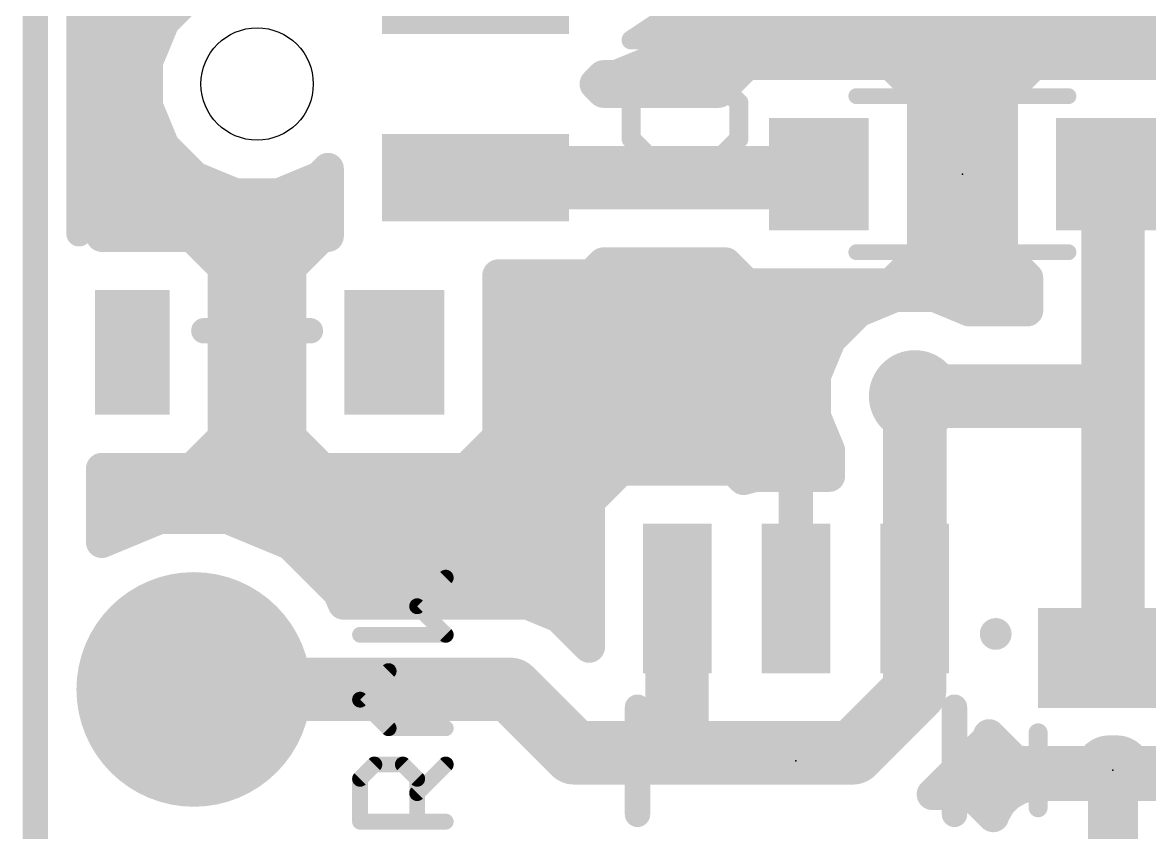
# Model space of a CAD drawing. Extents: x -16.5 to 33.1, y -17.8 to 72.5.
# Drawn here: x -0.1 to 8.93, y 30.6 to 37.09 of the extents above; entities that cross this region are included whole.
import ezdxf

# ---------------------------------------------------------------- set-up
doc = ezdxf.new("R2010")
doc.units = 0
for name, color, linetype in [('1', 22, 'CONTINUOUS'), ('17', 82, 'CONTINUOUS'), ('18', 82, 'CONTINUOUS'), ('20', 7, 'CONTINUOUS'), ('21', 7, 'CONTINUOUS'), ('23', 7, 'CONTINUOUS')]:
    doc.layers.add(name, color=color, linetype=linetype)

# ---------------------------------------------------------------- blocks, each defined once
blk = doc.blocks.new('RECT')
blk.add_solid([(-0.5, -0.5), (0.5, -0.5), (-0.5, 0.5), (0.5, 0.5)])
blk = doc.blocks.new('ROUNDP')
at = {"const_width": 0.5}
blk.add_lwpolyline([(0, -0.25, 1), (0, 0.25, 1), (0, -0.25)], format="xyb", dxfattribs=at)
blk = doc.blocks.new('ROUNDV')
at = {"const_width": 0.5}
blk.add_lwpolyline([(0, -0.25, 1), (0, 0.25, 1), (0, -0.25)], format="xyb", dxfattribs=at)

msp = doc.modelspace()

# ---------------------------------------------------------------- linework, layer by layer
at = {"layer": '1'}
for points, const_width in [([(0.5334, 35.3818), (0.5334, 40.8182)], 0.254), ([(5.0995, 36.9615), (6.0424, 37.9045)], 0.254), ([(1.2785, 37.3475), (1.0304, 37.0995)], 0.254), ([(0.5334, 37.084), (1.024, 37.084)], 0.254), ([(1.0304, 37.0995), (0.8962, 36.7754)], 0.254), ([(5.2219, 37.084), (9.4107, 37.084)], 0.254), ([(4.9065, 36.7686), (5.0995, 36.9615)], 0.254), ([(0.5334, 36.83), (0.9188, 36.83)], 0.254), ([(4.9679, 36.83), (9.4107, 36.83)], 0.254), ([(0.8962, 36.7754), (0.8962, 36.4246)], 0.254), ([(4.6545, 36.6642), (4.9065, 36.7686)], 0.254), ([(5.7006, 36.7593), (5.4771, 36.5358)], 0.254), ([(6.8584, 36.7593), (5.7006, 36.7593)], 0.254), ([(7.1113, 36.5064), (6.8584, 36.7593)], 0.254), ([(8.0006, 36.7593), (7.7477, 36.5064)], 0.254), ([(9.1584, 36.7593), (8.0006, 36.7593)], 0.254), ([(4.4887, 36.6), (4.5529, 36.6642)], 0.254), ([(4.5529, 36.6642), (4.6545, 36.6642)], 0.254), ([(0.5334, 36.576), (0.8962, 36.576)], 0.254), ([(4.5529, 36.5358), (4.4887, 36.6)], 0.254), ([(4.5127, 36.576), (5.5173, 36.576)], 0.254), ([(5.4771, 36.5358), (4.5529, 36.5358)], 0.254), ([(7.0417, 36.576), (7.8173, 36.576)], 0.254), ([(7.1113, 35.2486), (7.1113, 36.5064)], 0.254), ([(7.7477, 36.5064), (7.7477, 35.2486)], 0.254), ([(0.8962, 36.4246), (1.0304, 36.1005)], 0.254), ([(0.5334, 36.322), (0.9387, 36.322)], 0.254), ([(7.1113, 36.322), (7.7477, 36.322)], 0.254), ([(1.0304, 36.1005), (1.2785, 35.8524)], 0.254), ([(0.5334, 36.068), (1.0629, 36.068)], 0.254), ([(6.2795, 35.85), (6.2795, 35.8775)], 0.508), ([(7.1113, 36.068), (7.7477, 36.068)], 0.254), ([(8.5795, 35.8775), (8.636, 35.8775)], 0.508), ([(8.636, 35.8775), (8.636, 34.0995)], 0.508), ([(2.2775, 35.8524), (2.3462, 35.9212)], 0.254), ([(2.3462, 35.9212), (2.3462, 35.3818)], 0.254), ([(3.528, 35.85), (6.2795, 35.85)], 0.508), ([(0.5334, 35.814), (1.3713, 35.814)], 0.254), ([(1.2785, 35.8524), (1.6026, 35.7182)], 0.254), ([(1.9534, 35.7182), (2.2775, 35.8524)], 0.254), ([(2.1847, 35.814), (2.3462, 35.814)], 0.254), ([(7.1113, 35.814), (7.7477, 35.814)], 0.254), ([(1.6026, 35.7182), (1.9534, 35.7182)], 0.254), ([(0.5334, 35.56), (2.3462, 35.56)], 0.254), ([(7.1113, 35.56), (7.7477, 35.56)], 0.254), ([(1.2569, 35.3818), (0.5334, 35.3818)], 0.254), ([(1.5098, 35.1289), (1.2569, 35.3818)], 0.254), ([(2.2991, 35.3818), (2.0462, 35.1289)], 0.254), ([(2.3462, 35.3818), (2.2991, 35.3818)], 0.254), ([(1.3327, 35.306), (2.2233, 35.306)], 0.254), ([(7.1113, 35.306), (7.7477, 35.306)], 0.254), ([(6.8584, 34.9957), (7.1113, 35.2486)], 0.254), ([(7.7477, 35.2486), (7.9502, 35.0461)], 0.254), ([(1.5098, 33.7711), (1.5098, 35.1289)], 0.254), ([(2.0462, 35.1289), (2.0462, 33.7711)], 0.254), ([(4.4569, 35.0682), (4.5529, 35.1642)], 0.254), ([(4.5529, 35.1642), (5.5321, 35.1642)], 0.254), ([(5.5321, 35.1642), (5.7006, 34.9957)], 0.254), ([(1.5098, 35.052), (2.0462, 35.052)], 0.254), ([(3.7098, 33.7711), (3.7098, 35.0682)], 0.254), ([(3.7098, 35.0682), (4.4569, 35.0682)], 0.254), ([(3.7098, 35.052), (5.6443, 35.052)], 0.254), ([(6.9147, 35.052), (7.9443, 35.052)], 0.254), ([(7.9502, 35.0461), (7.9502, 34.7853)], 0.254), ([(5.7006, 34.9957), (6.8584, 34.9957)], 0.254), ([(6.8893, 34.8996), (6.5953, 34.7778)], 0.254), ([(7.2077, 34.8996), (6.8893, 34.8996)], 0.254), ([(7.4836, 34.7853), (7.2077, 34.8996)], 0.254), ([(1.5098, 34.798), (2.0462, 34.798)], 0.254), ([(3.7098, 34.798), (6.6441, 34.798)], 0.254), ([(6.5953, 34.7778), (6.3702, 34.5527)], 0.254), ([(7.4529, 34.798), (7.9502, 34.798)], 0.254), ([(7.9502, 34.7853), (7.4836, 34.7853)], 0.254), ([(6.3702, 34.5527), (6.2484, 34.2587)], 0.254), ([(1.5098, 34.544), (2.0462, 34.544)], 0.254), ([(3.7098, 34.544), (6.3666, 34.544)], 0.254), ([(1.5098, 34.29), (2.0462, 34.29)], 0.254), ([(3.7098, 34.29), (6.2614, 34.29)], 0.254), ([(6.2484, 34.2587), (6.2484, 33.9403)], 0.254), ([(7.0485, 34.0995), (8.636, 34.0995)], 0.508), ([(7.0485, 32.4786), (7.0485, 34.0995)], 0.508), ([(8.636, 34.0995), (8.636, 32.0023)], 0.508), ([(1.5098, 34.036), (2.0462, 34.036)], 0.254), ([(3.7098, 34.036), (6.2484, 34.036)], 0.254), ([(6.2484, 33.9403), (6.3627, 33.6644)], 0.254), ([(1.2569, 33.5182), (1.5098, 33.7711)], 0.254), ([(1.5098, 33.782), (2.0462, 33.782)], 0.254), ([(2.0462, 33.7711), (2.2991, 33.5182)], 0.254), ([(3.4569, 33.5182), (3.7098, 33.7711)], 0.254), ([(3.7098, 33.782), (6.314, 33.782)], 0.254), ([(6.3627, 33.6644), (6.3627, 33.4596)], 0.254), ([(0.5334, 32.9295), (0.5334, 33.5182)], 0.254), ([(0.5334, 33.5182), (1.2569, 33.5182)], 0.254), ([(1.2667, 33.528), (2.2893, 33.528)], 0.254), ([(2.2991, 33.5182), (3.4569, 33.5182)], 0.254), ([(3.4667, 33.528), (6.3627, 33.528)], 0.254), ([(4.6921, 33.5104), (4.4392, 33.2575)], 0.254), ([(5.5999, 33.5104), (4.6921, 33.5104)], 0.254), ([(5.6761, 33.4342), (5.5999, 33.5104)], 0.254), ([(5.7708, 33.4596), (5.6761, 33.4342)], 0.254), ([(6.0855, 33.4596), (5.7708, 33.4596)], 0.254), ([(6.0855, 32.4891), (6.0855, 33.4596)], 0.254), ([(6.3627, 33.4596), (6.1065, 33.4596)], 0.254), ([(6.1065, 33.4596), (6.1065, 32.4891)], 0.254), ([(0.5334, 33.274), (4.4557, 33.274)], 0.254), ([(4.4392, 33.2575), (4.4392, 32.0907)], 0.254), ([(6.0855, 33.274), (6.1065, 33.274)], 0.254), ([(0.9972, 33.1216), (0.5334, 32.9295)], 0.254), ([(1.5428, 33.1216), (0.9972, 33.1216)], 0.254), ([(2.0469, 32.9128), (1.5428, 33.1216)], 0.254), ([(0.5334, 33.02), (0.7519, 33.02)], 0.254), ([(1.7881, 33.02), (4.4392, 33.02)], 0.254), ([(6.0855, 33.02), (6.1065, 33.02)], 0.254), ([(2.4328, 32.5269), (2.0469, 32.9128)], 0.254), ([(2.1937, 32.766), (4.4392, 32.766)], 0.254), ([(6.0855, 32.766), (6.1065, 32.766)], 0.254), ([(5.1435, 31.242), (5.1435, 32.4786)], 0.508), ([(5.1435, 32.4786), (5.146, 32.4786)], 0.508), ([(7.046, 32.4786), (7.046, 31.736)], 0.508), ([(7.046, 32.4786), (7.0485, 32.4786)], 0.508), ([(2.4705, 32.4358), (2.4328, 32.5269)], 0.254), ([(2.439, 32.512), (4.4392, 32.512)], 0.254), ([(6.0855, 32.512), (6.1065, 32.512)], 0.254), ([(6.1065, 32.4891), (6.0855, 32.4891)], 0.254), ([(3.9464, 32.4358), (2.4705, 32.4358)], 0.254), ([(4.1985, 32.3314), (3.9464, 32.4358)], 0.254), ([(4.4392, 32.0907), (4.1985, 32.3314)], 0.254), ([(4.2719, 32.258), (4.4392, 32.258)], 0.254), ([(1.27, 31.75), (3.81, 31.75)], 0.508), ([(3.81, 31.75), (4.318, 31.242)], 0.508), ([(7.046, 31.736), (6.552, 31.242)], 0.508), ([(4.318, 31.242), (5.1435, 31.242)], 0.508), ([(6.552, 31.242), (5.1435, 31.242)], 0.508), ([(7.19, 30.9102), (7.6274, 31.3476)], 0.254), ([(7.6274, 31.3476), (7.6428, 31.3848)], 0.254), ([(7.6428, 31.3848), (7.8571, 31.1705)], 0.254), ([(7.5218, 31.242), (7.7856, 31.242)], 0.254), ([(7.8571, 31.1705), (9.4149, 31.1705)], 0.254), ([(7.2678, 30.988), (13.2318, 30.988)], 0.254), ([(7.8889, 30.9573), (7.8021, 30.9072)], 0.254), ([(7.9858, 30.9833), (7.8889, 30.9573)], 0.254), ([(8.563, 30.9833), (7.9858, 30.9833)], 0.254), ([(8.563, 30.2753), (8.563, 30.9833)], 0.254), ([(9.2862, 30.9833), (8.709, 30.9833)], 0.254), ([(8.709, 30.9833), (8.709, 30.2753)], 0.254), ([(7.4999, 30.9102), (7.19, 30.9102)], 0.254), ([(7.6767, 30.7334), (7.4999, 30.9102)], 0.254), ([(7.8021, 30.9072), (7.7311, 30.8362)], 0.254), ([(7.7311, 30.8362), (7.681, 30.7494)], 0.254), ([(7.6761, 30.734), (7.6769, 30.734)], 0.254), ([(7.681, 30.7494), (7.6767, 30.7334)], 0.254), ([(8.563, 30.734), (8.709, 30.734)], 0.254), ([(8.563, 30.48), (8.709, 30.48)], 0.254)]:
    msp.add_lwpolyline(points, dxfattribs=dict(at, const_width=const_width))
for points, const_width in [([(0.5334, 37.1475, 1), (0.5334, 37.0205)], 0.127), ([(0.9855, 37.1444, 1), (1.0753, 37.0546)], 0.127), ([(1.0891, 37.0752, 1), (0.9718, 37.1238)], 0.127), ([(1.024, 37.0205, 1), (1.024, 37.1475)], 0.127), ([(5.2219, 37.1475, 1), (5.2219, 37.0205)], 0.127), ([(5.0546, 37.0064, 1), (5.1444, 36.9166)], 0.127), ([(5.1444, 36.9166, 1), (5.0546, 37.0064)], 0.127), ([(0.5334, 36.8935, 1), (0.5334, 36.7665)], 0.127), ([(0.9188, 36.7665, 1), (0.9188, 36.8935)], 0.127), ([(4.9679, 36.8935, 1), (4.9679, 36.7665)], 0.127), ([(0.9597, 36.7754, 1), (0.8327, 36.7754)], 0.127), ([(0.8375, 36.7997, 1), (0.9549, 36.7511)], 0.127), ([(4.8616, 36.8135, 1), (4.9514, 36.7237)], 0.127), ([(4.9308, 36.7099, 1), (4.8822, 36.8273)], 0.127), ([(5.7006, 36.8228, 1), (5.7006, 36.6958)], 0.127), ([(5.7455, 36.7144, 1), (5.6557, 36.8042)], 0.127), ([(6.9033, 36.8042, 1), (6.8135, 36.7144)], 0.127), ([(6.8584, 36.6958, 1), (6.8584, 36.8228)], 0.127), ([(8.0006, 36.8228, 1), (8.0006, 36.6958)], 0.127), ([(8.0455, 36.7144, 1), (7.9557, 36.8042)], 0.127), ([(4.5529, 36.7277, 1), (4.5529, 36.6007)], 0.127), ([(4.5978, 36.6193, 1), (4.508, 36.7091)], 0.127), ([(4.6302, 36.7229, 1), (4.6788, 36.6055)], 0.127), ([(4.6545, 36.6007, 1), (4.6545, 36.7277)], 0.127), ([(0.5334, 36.6395, 1), (0.5334, 36.5125)], 0.127), ([(0.8962, 36.5125, 1), (0.8962, 36.6395)], 0.127), ([(4.5336, 36.6449, 1), (4.4438, 36.5551)], 0.127), ([(4.4438, 36.6449, 1), (4.5336, 36.5551)], 0.127), ([(4.5127, 36.6395, 1), (4.5127, 36.5125)], 0.127), ([(4.5529, 36.5993, 1), (4.5529, 36.4723)], 0.127), ([(5.4771, 36.4723, 1), (5.4771, 36.5993)], 0.127), ([(5.5173, 36.5125, 1), (5.5173, 36.6395)], 0.127), ([(7.0417, 36.6395, 1), (7.0417, 36.5125)], 0.127), ([(7.8173, 36.5125, 1), (7.8173, 36.6395)], 0.127), ([(4.508, 36.4909, 1), (4.5978, 36.5807)], 0.127), ([(5.4322, 36.5807, 1), (5.522, 36.4909)], 0.127), ([(7.1748, 36.5064, 1), (7.0478, 36.5064)], 0.127), ([(7.0664, 36.4615, 1), (7.1562, 36.5513)], 0.127), ([(7.8112, 36.5064, 1), (7.6842, 36.5064)], 0.127), ([(7.7028, 36.5513, 1), (7.7926, 36.4615)], 0.127), ([(0.9549, 36.4489, 1), (0.8375, 36.4003)], 0.127), ([(0.8327, 36.4246, 1), (0.9597, 36.4246)], 0.127), ([(0.5334, 36.3855, 1), (0.5334, 36.2585)], 0.127), ([(0.9387, 36.2585, 1), (0.9387, 36.3855)], 0.127), ([(7.1113, 36.3855, 1), (7.1113, 36.2585)], 0.127), ([(7.7477, 36.2585, 1), (7.7477, 36.3855)], 0.127), ([(1.0753, 36.1454, 1), (0.9855, 36.0556)], 0.127), ([(0.5334, 36.1315, 1), (0.5334, 36.0045)], 0.127), ([(0.9718, 36.0762, 1), (1.0891, 36.1248)], 0.127), ([(1.0629, 36.0045, 1), (1.0629, 36.1315)], 0.127), ([(6.4065, 35.8775, 1), (6.1525, 35.8775)], 0.254), ([(7.1113, 36.1315, 1), (7.1113, 36.0045)], 0.127), ([(7.7477, 36.0045, 1), (7.7477, 36.1315)], 0.127), ([(8.5795, 36.0045, 1), (8.5795, 35.7505)], 0.254), ([(8.763, 35.8775, 1), (8.509, 35.8775)], 0.254), ([(8.636, 35.7505, 1), (8.636, 36.0045)], 0.254), ([(2.4097, 35.9212, 1), (2.2827, 35.9212)], 0.127), ([(2.3911, 35.8763, 1), (2.3013, 35.9661)], 0.127), ([(3.528, 35.977, 1), (3.528, 35.723)], 0.254), ([(6.2795, 35.723, 1), (6.2795, 35.977)], 0.254), ([(0.5334, 35.8775, 1), (0.5334, 35.7505)], 0.127), ([(1.3028, 35.9111, 1), (1.2542, 35.7938)], 0.127), ([(1.2336, 35.8075, 1), (1.3234, 35.8973)], 0.127), ([(1.3713, 35.7505, 1), (1.3713, 35.8775)], 0.127), ([(2.1847, 35.8775, 1), (2.1847, 35.7505)], 0.127), ([(2.2326, 35.8973, 1), (2.3224, 35.8075)], 0.127), ([(2.3018, 35.7938, 1), (2.2532, 35.9111)], 0.127), ([(2.3462, 35.7505, 1), (2.3462, 35.8775)], 0.127), ([(6.1525, 35.85, 1), (6.4065, 35.85)], 0.254), ([(7.1113, 35.8775, 1), (7.1113, 35.7505)], 0.127), ([(7.7477, 35.7505, 1), (7.7477, 35.8775)], 0.127), ([(1.6026, 35.7817, 1), (1.6026, 35.6547)], 0.127), ([(1.5783, 35.6595, 1), (1.6269, 35.7769)], 0.127), ([(1.9291, 35.7769, 1), (1.9777, 35.6595)], 0.127), ([(1.9534, 35.6547, 1), (1.9534, 35.7817)], 0.127), ([(0.5334, 35.6235, 1), (0.5334, 35.4965)], 0.127), ([(2.3462, 35.4965, 1), (2.3462, 35.6235)], 0.127), ([(7.1113, 35.6235, 1), (7.1113, 35.4965)], 0.127), ([(7.7477, 35.4965, 1), (7.7477, 35.6235)], 0.127), ([(0.5334, 35.4453, 1), (0.5334, 35.3183)], 0.127), ([(1.3018, 35.4267, 1), (1.212, 35.3369)], 0.127), ([(1.2569, 35.3183, 1), (1.2569, 35.4453)], 0.127), ([(2.2991, 35.4453, 1), (2.2991, 35.3183)], 0.127), ([(2.344, 35.3369, 1), (2.2542, 35.4267)], 0.127), ([(2.3462, 35.3183, 1), (2.3462, 35.4453)], 0.127), ([(0.4699, 35.3818, 1), (0.5969, 35.3818)], 0.127), ([(1.3327, 35.3695, 1), (1.3327, 35.2425)], 0.127), ([(2.2233, 35.2425, 1), (2.2233, 35.3695)], 0.127), ([(2.2827, 35.3818, 1), (2.4097, 35.3818)], 0.127), ([(7.1113, 35.3695, 1), (7.1113, 35.2425)], 0.127), ([(7.7477, 35.2425, 1), (7.7477, 35.3695)], 0.127), ([(7.0478, 35.2486, 1), (7.1748, 35.2486)], 0.127), ([(7.1562, 35.2037, 1), (7.0664, 35.2935)], 0.127), ([(7.7926, 35.2935, 1), (7.7028, 35.2037)], 0.127), ([(7.6842, 35.2486, 1), (7.8112, 35.2486)], 0.127), ([(1.5733, 35.1289, 1), (1.4463, 35.1289)], 0.127), ([(1.4649, 35.084, 1), (1.5547, 35.1738)], 0.127), ([(2.1097, 35.1289, 1), (1.9827, 35.1289)], 0.127), ([(2.0013, 35.1738, 1), (2.0911, 35.084)], 0.127), ([(4.5529, 35.2277, 1), (4.5529, 35.1007)], 0.127), ([(4.5978, 35.1193, 1), (4.508, 35.2091)], 0.127), ([(5.577, 35.2091, 1), (5.4872, 35.1193)], 0.127), ([(5.5321, 35.1007, 1), (5.5321, 35.2277)], 0.127), ([(1.5098, 35.1155, 1), (1.5098, 34.9885)], 0.127), ([(2.0462, 34.9885, 1), (2.0462, 35.1155)], 0.127), ([(3.7733, 35.0682, 1), (3.6463, 35.0682)], 0.127), ([(3.7098, 35.1317, 1), (3.7098, 35.0047)], 0.127), ([(3.7098, 35.1155, 1), (3.7098, 34.9885)], 0.127), ([(4.412, 35.1131, 1), (4.5018, 35.0233)], 0.127), ([(4.4569, 35.0047, 1), (4.4569, 35.1317)], 0.127), ([(5.6443, 34.9885, 1), (5.6443, 35.1155)], 0.127), ([(6.9147, 35.1155, 1), (6.9147, 34.9885)], 0.127), ([(8.0137, 35.0461, 1), (7.8867, 35.0461)], 0.127), ([(7.9053, 35.0012, 1), (7.9951, 35.091)], 0.127), ([(7.9443, 34.9885, 1), (7.9443, 35.1155)], 0.127), ([(5.7006, 35.0592, 1), (5.7006, 34.9322)], 0.127), ([(5.6557, 34.9508, 1), (5.7455, 35.0406)], 0.127), ([(6.8135, 35.0406, 1), (6.9033, 34.9508)], 0.127), ([(6.8584, 34.9322, 1), (6.8584, 35.0592)], 0.127), ([(6.8893, 34.9631, 1), (6.8893, 34.8361)], 0.127), ([(6.9136, 34.8409, 1), (6.865, 34.9583)], 0.127), ([(7.232, 34.9583, 1), (7.1833, 34.8409)], 0.127), ([(7.2077, 34.8361, 1), (7.2077, 34.9631)], 0.127), ([(1.5098, 34.8615, 1), (1.5098, 34.7345)], 0.127), ([(2.0462, 34.7345, 1), (2.0462, 34.8615)], 0.127), ([(3.7098, 34.8615, 1), (3.7098, 34.7345)], 0.127), ([(6.571, 34.8365, 1), (6.6196, 34.7191)], 0.127), ([(6.6402, 34.7329, 1), (6.5504, 34.8227)], 0.127), ([(6.6441, 34.7345, 1), (6.6441, 34.8615)], 0.127), ([(7.4529, 34.8615, 1), (7.4529, 34.7345)], 0.127), ([(7.4836, 34.8488, 1), (7.4836, 34.7218)], 0.127), ([(7.4593, 34.7266, 1), (7.5079, 34.844)], 0.127), ([(7.9502, 34.7345, 1), (7.9502, 34.8615)], 0.127), ([(7.9502, 34.7218, 1), (7.9502, 34.8488)], 0.127), ([(7.8867, 34.7853, 1), (8.0137, 34.7853)], 0.127), ([(6.4289, 34.5284, 1), (6.3115, 34.577)], 0.127), ([(1.5098, 34.6075, 1), (1.5098, 34.4805)], 0.127), ([(2.0462, 34.4805, 1), (2.0462, 34.6075)], 0.127), ([(3.7098, 34.6075, 1), (3.7098, 34.4805)], 0.127), ([(6.3253, 34.5976, 1), (6.4151, 34.5078)], 0.127), ([(6.3666, 34.4805, 1), (6.3666, 34.6075)], 0.127), ([(1.5098, 34.3535, 1), (1.5098, 34.2265)], 0.127), ([(2.0462, 34.2265, 1), (2.0462, 34.3535)], 0.127), ([(3.7098, 34.3535, 1), (3.7098, 34.2265)], 0.127), ([(6.2614, 34.2265, 1), (6.2614, 34.3535)], 0.127), ([(6.1897, 34.283, 1), (6.3071, 34.2343)], 0.127), ([(6.3119, 34.2587, 1), (6.1849, 34.2587)], 0.127), ([(7.0485, 34.2265, 1), (7.0485, 33.9725)], 0.254), ([(7.1755, 34.0995, 1), (6.9215, 34.0995)], 0.254), ([(8.763, 34.0995, 1), (8.509, 34.0995)], 0.254), ([(8.636, 33.9725, 1), (8.636, 34.2265)], 0.254), ([(8.509, 34.0995, 1), (8.763, 34.0995)], 0.254), ([(1.5098, 34.0995, 1), (1.5098, 33.9725)], 0.127), ([(2.0462, 33.9725, 1), (2.0462, 34.0995)], 0.127), ([(3.7098, 34.0995, 1), (3.7098, 33.9725)], 0.127), ([(6.2484, 33.9725, 1), (6.2484, 34.0995)], 0.127), ([(6.3071, 33.9646, 1), (6.1897, 33.916)], 0.127), ([(6.1849, 33.9403, 1), (6.3119, 33.9403)], 0.127), ([(1.5098, 33.8455, 1), (1.5098, 33.7185)], 0.127), ([(1.5547, 33.7262, 1), (1.4649, 33.816)], 0.127), ([(2.0911, 33.816, 1), (2.0013, 33.7262)], 0.127), ([(2.0462, 33.7185, 1), (2.0462, 33.8455)], 0.127), ([(3.7098, 33.8455, 1), (3.7098, 33.7185)], 0.127), ([(3.7547, 33.7262, 1), (3.6649, 33.816)], 0.127), ([(6.314, 33.7185, 1), (6.314, 33.8455)], 0.127), ([(1.4463, 33.7711, 1), (1.5733, 33.7711)], 0.127), ([(1.9827, 33.7711, 1), (2.1097, 33.7711)], 0.127), ([(3.6463, 33.7711, 1), (3.7733, 33.7711)], 0.127), ([(6.4262, 33.6644, 1), (6.2992, 33.6644)], 0.127), ([(6.304, 33.6401, 1), (6.4214, 33.6887)], 0.127), ([(0.5969, 33.5182, 1), (0.4699, 33.5182)], 0.127), ([(0.5334, 33.5817, 1), (0.5334, 33.4547)], 0.127), ([(1.212, 33.5631, 1), (1.3018, 33.4733)], 0.127), ([(1.2667, 33.5915, 1), (1.2667, 33.4645)], 0.127), ([(1.2569, 33.4547, 1), (1.2569, 33.5817)], 0.127), ([(2.2991, 33.5817, 1), (2.2991, 33.4547)], 0.127), ([(2.2542, 33.4733, 1), (2.344, 33.5631)], 0.127), ([(2.2893, 33.4645, 1), (2.2893, 33.5915)], 0.127), ([(3.412, 33.5631, 1), (3.5018, 33.4733)], 0.127), ([(3.4667, 33.5915, 1), (3.4667, 33.4645)], 0.127), ([(3.4569, 33.4547, 1), (3.4569, 33.5817)], 0.127), ([(4.6921, 33.5739, 1), (4.6921, 33.4469)], 0.127), ([(4.737, 33.4655, 1), (4.6472, 33.5553)], 0.127), ([(5.6448, 33.5553, 1), (5.555, 33.4655)], 0.127), ([(5.5999, 33.4469, 1), (5.5999, 33.5739)], 0.127), ([(6.3627, 33.4645, 1), (6.3627, 33.5915)], 0.127), ([(5.6596, 33.4955, 1), (5.6925, 33.3729)], 0.127), ([(5.6312, 33.3893, 1), (5.721, 33.4791)], 0.127), ([(5.7708, 33.5231, 1), (5.7708, 33.3961)], 0.127), ([(5.7873, 33.3983, 1), (5.7544, 33.5209)], 0.127), ([(6.149, 33.4596, 1), (6.022, 33.4596)], 0.127), ([(6.1065, 33.5231, 1), (6.1065, 33.3961)], 0.127), ([(6.17, 33.4596, 1), (6.043, 33.4596)], 0.127), ([(6.0855, 33.3961, 1), (6.0855, 33.5231)], 0.127), ([(6.2992, 33.4596, 1), (6.4262, 33.4596)], 0.127), ([(6.3627, 33.3961, 1), (6.3627, 33.5231)], 0.127), ([(0.5334, 33.3375, 1), (0.5334, 33.2105)], 0.127), ([(4.5027, 33.2575, 1), (4.3757, 33.2575)], 0.127), ([(4.3943, 33.3024, 1), (4.4841, 33.2126)], 0.127), ([(4.4557, 33.2105, 1), (4.4557, 33.3375)], 0.127), ([(6.0855, 33.3375, 1), (6.0855, 33.2105)], 0.127), ([(6.1065, 33.2105, 1), (6.1065, 33.3375)], 0.127), ([(0.9972, 33.1851, 1), (0.9972, 33.0581)], 0.127), ([(1.0215, 33.0629, 1), (0.9729, 33.1803)], 0.127), ([(1.5671, 33.1803, 1), (1.5185, 33.0629)], 0.127), ([(1.5428, 33.0581, 1), (1.5428, 33.1851)], 0.127), ([(0.5334, 33.0835, 1), (0.5334, 32.9565)], 0.127), ([(0.7519, 32.9565, 1), (0.7519, 33.0835)], 0.127), ([(1.7881, 33.0835, 1), (1.7881, 32.9565)], 0.127), ([(4.4392, 32.9565, 1), (4.4392, 33.0835)], 0.127), ([(6.0855, 33.0835, 1), (6.0855, 32.9565)], 0.127), ([(6.1065, 32.9565, 1), (6.1065, 33.0835)], 0.127), ([(0.5091, 32.9882, 1), (0.5577, 32.8708)], 0.127), ([(0.4699, 32.9295, 1), (0.5969, 32.9295)], 0.127), ([(2.0918, 32.9577, 1), (2.002, 32.8679)], 0.127), ([(2.0226, 32.8541, 1), (2.0712, 32.9715)], 0.127), ([(2.1937, 32.8295, 1), (2.1937, 32.7025)], 0.127), ([(4.4392, 32.7025, 1), (4.4392, 32.8295)], 0.127), ([(6.0855, 32.8295, 1), (6.0855, 32.7025)], 0.127), ([(6.1065, 32.7025, 1), (6.1065, 32.8295)], 0.127), ([(5.2705, 32.4786, 1), (5.0165, 32.4786)], 0.254), ([(5.1435, 32.6056, 1), (5.1435, 32.3516)], 0.254), ([(5.146, 32.3516, 1), (5.146, 32.6056)], 0.254), ([(7.173, 32.4786, 1), (6.919, 32.4786)], 0.254), ([(7.046, 32.6056, 1), (7.046, 32.3516)], 0.254), ([(7.0485, 32.3516, 1), (7.0485, 32.6056)], 0.254), ([(2.4915, 32.5512, 1), (2.3741, 32.5026)], 0.127), ([(2.439, 32.5755, 1), (2.439, 32.4485)], 0.127), ([(2.3879, 32.482, 1), (2.4777, 32.5718)], 0.127), ([(4.4392, 32.4485, 1), (4.4392, 32.5755)], 0.127), ([(6.0855, 32.5755, 1), (6.0855, 32.4485)], 0.127), ([(6.0855, 32.5526, 1), (6.0855, 32.4256)], 0.127), ([(6.1065, 32.4485, 1), (6.1065, 32.5755)], 0.127), ([(6.1065, 32.4256, 1), (6.1065, 32.5526)], 0.127), ([(6.9215, 32.4786, 1), (7.1755, 32.4786)], 0.254), ([(2.4705, 32.4993, 1), (2.4705, 32.3723)], 0.127), ([(2.4119, 32.4115, 1), (2.5292, 32.4601)], 0.127), ([(3.9707, 32.4945, 1), (3.9221, 32.3771)], 0.127), ([(3.9464, 32.3723, 1), (3.9464, 32.4993)], 0.127), ([(6.022, 32.4891, 1), (6.149, 32.4891)], 0.127), ([(6.043, 32.4891, 1), (6.17, 32.4891)], 0.127), ([(4.2434, 32.3763, 1), (4.1536, 32.2865)], 0.127), ([(4.1742, 32.2727, 1), (4.2228, 32.3901)], 0.127), ([(4.2719, 32.3215, 1), (4.2719, 32.1945)], 0.127), ([(4.4392, 32.1945, 1), (4.4392, 32.3215)], 0.127), ([(4.3757, 32.0907, 1), (4.5027, 32.0907)], 0.127), ([(4.3943, 32.0458, 1), (4.4841, 32.1356)], 0.127), ([(8.509, 32.0023, 1), (8.763, 32.0023)], 0.254), ([(1.27, 31.877, 1), (1.27, 31.623)], 0.254), ([(3.8998, 31.8398, 1), (3.7202, 31.6602)], 0.254), ([(3.81, 31.623, 1), (3.81, 31.877)], 0.254), ([(7.1358, 31.6462, 1), (6.9562, 31.8258)], 0.254), ([(6.919, 31.736, 1), (7.173, 31.736)], 0.254), ([(4.318, 31.369, 1), (4.318, 31.115)], 0.254), ([(4.2282, 31.1522, 1), (4.4078, 31.3318)], 0.254), ([(5.1435, 31.369, 1), (5.1435, 31.115)], 0.254), ([(5.1435, 31.115, 1), (5.1435, 31.369)], 0.254), ([(6.4622, 31.3318, 1), (6.6418, 31.1522)], 0.254), ([(6.552, 31.115, 1), (6.552, 31.369)], 0.254), ([(7.5687, 31.3719, 1), (7.6861, 31.3233)], 0.127), ([(7.6877, 31.4297, 1), (7.5979, 31.3399)], 0.127), ([(7.6723, 31.3027, 1), (7.5825, 31.3925)], 0.127), ([(7.7015, 31.3605, 1), (7.5842, 31.4091)], 0.127), ([(5.0165, 31.242, 1), (5.2705, 31.242)], 0.254), ([(7.5218, 31.3055, 1), (7.5218, 31.1785)], 0.127), ([(7.7856, 31.1785, 1), (7.7856, 31.3055)], 0.127), ([(7.8571, 31.234, 1), (7.8571, 31.107)], 0.127), ([(7.8122, 31.1256, 1), (7.902, 31.2154)], 0.127), ([(7.2678, 31.0515, 1), (7.2678, 30.9245)], 0.127), ([(7.8725, 31.0187, 1), (7.9054, 30.896)], 0.127), ([(7.9207, 30.9023, 1), (7.8572, 31.0123)], 0.127), ([(7.9858, 31.0468, 1), (7.9858, 30.9198)], 0.127), ([(8.0023, 30.922, 1), (7.9694, 31.0446)], 0.127), ([(8.6265, 30.9833, 1), (8.4995, 30.9833)], 0.127), ([(8.563, 30.9198, 1), (8.563, 31.0468)], 0.127), ([(8.709, 31.0468, 1), (8.709, 30.9198)], 0.127), ([(8.7725, 30.9833, 1), (8.6455, 30.9833)], 0.127), ([(7.19, 30.9737, 1), (7.19, 30.8467)], 0.127), ([(7.1451, 30.9551, 1), (7.2349, 30.8653)], 0.127), ([(7.5448, 30.9551, 1), (7.455, 30.8653)], 0.127), ([(7.4999, 30.8467, 1), (7.4999, 30.9737)], 0.127), ([(7.7703, 30.9622, 1), (7.8338, 30.8522)], 0.127), ([(7.847, 30.8623, 1), (7.7572, 30.9521)], 0.127), ([(7.6862, 30.8811, 1), (7.776, 30.7913)], 0.127), ([(7.7861, 30.8045, 1), (7.6761, 30.868)], 0.127), ([(7.6761, 30.7975, 1), (7.6761, 30.6705)], 0.127), ([(7.6153, 30.7498, 1), (7.738, 30.7169)], 0.127), ([(7.626, 30.7811, 1), (7.736, 30.7176)], 0.127), ([(7.7423, 30.7329, 1), (7.6196, 30.7658)], 0.127), ([(7.6318, 30.6885, 1), (7.7216, 30.7783)], 0.127), ([(7.6769, 30.6705, 1), (7.6769, 30.7975)], 0.127), ([(8.563, 30.7975, 1), (8.563, 30.6705)], 0.127), ([(8.709, 30.6705, 1), (8.709, 30.7975)], 0.127), ([(8.563, 30.5435, 1), (8.563, 30.4165)], 0.127), ([(8.709, 30.4165, 1), (8.709, 30.5435)], 0.127)]:
    msp.add_lwpolyline(points, format="xyb", dxfattribs=dict(at, const_width=const_width))
at = {"layer": '20', "const_width": 0.2032}
msp.add_lwpolyline([(0, 55.88), (0, 1.27)], dxfattribs=at)
at = {"layer": '20'}
msp.add_circle((1.778, 36.6), 0.45, dxfattribs=at)
at = {"layer": '21'}
for points, const_width in [([(0.351, 40.8), (0.351, 35.4)], 0.2032), ([(4.7745, 36.9527), (5.6388, 37.5289)], 0.1524), ([(5.6388, 36.9527), (4.7745, 36.9527)], 0.1524), ([(4.9185, 36.5934), (4.7745, 36.4494)], 0.1524), ([(5.4947, 36.5934), (4.9185, 36.5934)], 0.1524), ([(5.6388, 36.4494), (5.4947, 36.5934)], 0.1524), ([(4.7745, 36.4494), (4.7745, 36.1613)], 0.1524), ([(5.6388, 36.1613), (5.6388, 36.4494)], 0.1524), ([(6.5795, 36.5025), (8.2795, 36.5025)], 0.127), ([(4.7745, 36.1613), (4.9185, 36.0172)], 0.1524), ([(5.4947, 36.0172), (5.6388, 36.1613)], 0.1524), ([(4.9185, 36.0172), (5.4947, 36.0172)], 0.1524), ([(6.5795, 35.2525), (8.2795, 35.2525)], 0.127), ([(1.351, 34.623), (2.205, 34.623)], 0.2032), ([(3.2893, 32.6453), (2.6029, 32.6453)], 0.127), ([(3.0605, 32.4165), (3.2893, 32.6453)], 0.127), ([(3.2893, 32.1877), (3.0605, 32.4165)], 0.127), ([(2.6029, 32.1877), (3.2893, 32.1877)], 0.127), ([(2.6029, 31.6681), (2.8317, 31.8969)], 0.127), ([(2.8317, 31.8969), (3.2893, 31.8969)], 0.127), ([(2.9461, 31.4393), (2.9461, 31.8969)], 0.127), ([(2.8317, 31.4393), (2.6029, 31.6681)], 0.127), ([(4.826, 30.7491), (4.826, 31.6079)], 0.2032), ([(7.366, 31.6079), (7.366, 30.7491)], 0.2032), ([(3.2893, 31.4393), (2.8317, 31.4393)], 0.127), ([(8.036, 31.4023), (8.036, 30.8023)], 0.1524), ([(8.6665, 31.1023), (8.6055, 31.1023)], 0.5588), ([(2.6029, 31.0341), (2.7173, 31.1485)], 0.127), ([(2.7173, 31.1485), (2.9461, 31.1485)], 0.127), ([(2.9461, 31.1485), (3.0605, 31.0341)], 0.127), ([(3.0605, 30.9197), (3.2893, 31.1485)], 0.127), ([(2.6029, 30.6909), (2.6029, 31.0341)], 0.127), ([(3.0605, 31.0341), (3.0605, 30.6909)], 0.127), ([(3.2893, 30.6909), (2.6029, 30.6909)], 0.127)]:
    msp.add_lwpolyline(points, dxfattribs=dict(at, const_width=const_width))
for points, const_width in [([(4.7745, 36.9908, 1), (4.7745, 36.9146)], 0.0762), ([(5.6388, 36.9146, 1), (5.6388, 36.9908)], 0.0762), ([(4.7533, 36.9844, 1), (4.7956, 36.921)], 0.0762), ([(4.9185, 36.6315, 1), (4.9185, 36.5553)], 0.0762), ([(4.9455, 36.5665, 1), (4.8916, 36.6204)], 0.0762), ([(5.5217, 36.6204, 1), (5.4678, 36.5665)], 0.0762), ([(5.4947, 36.5553, 1), (5.4947, 36.6315)], 0.0762), ([(4.7475, 36.4763, 1), (4.8014, 36.4224)], 0.0762), ([(4.8126, 36.4494, 1), (4.7364, 36.4494)], 0.0762), ([(5.6769, 36.4494, 1), (5.6007, 36.4494)], 0.0762), ([(5.6119, 36.4224, 1), (5.6657, 36.4763)], 0.0762), ([(6.5795, 36.5343, 1), (6.5795, 36.4708)], 0.0635), ([(8.2795, 36.4708, 1), (8.2795, 36.5343)], 0.0635), ([(4.8014, 36.1882, 1), (4.7475, 36.1343)], 0.0762), ([(5.6657, 36.1343, 1), (5.6119, 36.1882)], 0.0762), ([(4.7364, 36.1613, 1), (4.8126, 36.1613)], 0.0762), ([(5.6007, 36.1613, 1), (5.6769, 36.1613)], 0.0762), ([(4.9185, 36.0553, 1), (4.9185, 35.9791)], 0.0762), ([(4.8916, 35.9903, 1), (4.9455, 36.0441)], 0.0762), ([(5.4678, 36.0441, 1), (5.5217, 35.9903)], 0.0762), ([(5.4947, 35.9791, 1), (5.4947, 36.0553)], 0.0762), ([(0.3002, 35.4, 1), (0.4018, 35.4)], 0.1016), ([(6.5795, 35.2843, 1), (6.5795, 35.2208)], 0.0635), ([(8.2795, 35.2208, 1), (8.2795, 35.2843)], 0.0635), ([(1.351, 34.6738, 1), (1.351, 34.5722)], 0.1016), ([(2.205, 34.5722, 1), (2.205, 34.6738)], 0.1016), ([(2.6029, 32.677, 1), (2.6029, 32.6135)], 0.0635), ([(3.3118, 32.6228, 1), (3.2668, 32.6677)], 0.0635), ([(3.2893, 32.6135, 1), (3.2893, 32.677)], 0.0635), ([(3.083, 32.439, 1), (3.0381, 32.394)], 0.0635), ([(3.0381, 32.439, 1), (3.083, 32.394)], 0.0635), ([(2.6029, 32.2195, 1), (2.6029, 32.156)], 0.0635), ([(3.2668, 32.1653, 1), (3.3118, 32.2102)], 0.0635), ([(3.2893, 32.156, 1), (3.2893, 32.2195)], 0.0635), ([(7.6962, 32.131, 1), (7.6962, 32.258, 1), (7.6962, 32.131)], 0.127), ([(2.8317, 31.9286, 1), (2.8317, 31.8651)], 0.0635), ([(2.8542, 31.8744, 1), (2.8093, 31.9193)], 0.0635), ([(2.9779, 31.8969, 1), (2.9144, 31.8969)], 0.0635), ([(3.2893, 31.8651, 1), (3.2893, 31.9286)], 0.0635), ([(2.6254, 31.6905, 1), (2.5805, 31.6456)], 0.0635), ([(2.5805, 31.6905, 1), (2.6254, 31.6456)], 0.0635), ([(4.8768, 31.6079, 1), (4.7752, 31.6079)], 0.1016), ([(7.4168, 31.6079, 1), (7.3152, 31.6079)], 0.1016), ([(2.8317, 31.471, 1), (2.8317, 31.4075)], 0.0635), ([(2.8093, 31.4168, 1), (2.8542, 31.4617)], 0.0635), ([(2.9144, 31.4393, 1), (2.9779, 31.4393)], 0.0635), ([(3.2893, 31.4075, 1), (3.2893, 31.471)], 0.0635), ([(8.0741, 31.4023, 1), (7.9979, 31.4023)], 0.0762), ([(8.6055, 31.242, 1), (8.6055, 30.9626)], 0.2794), ([(8.6665, 30.9626, 1), (8.6665, 31.242)], 0.2794), ([(2.7173, 31.1802, 1), (2.7173, 31.1167)], 0.0635), ([(2.7398, 31.126, 1), (2.6949, 31.1709)], 0.0635), ([(2.9686, 31.1709, 1), (2.9237, 31.126)], 0.0635), ([(2.9461, 31.1167, 1), (2.9461, 31.1802)], 0.0635), ([(3.3118, 31.126, 1), (3.2668, 31.1709)], 0.0635), ([(2.6347, 31.0341, 1), (2.5712, 31.0341)], 0.0635), ([(2.5805, 31.0565, 1), (2.6254, 31.0116)], 0.0635), ([(3.0923, 31.0341, 1), (3.0288, 31.0341)], 0.0635), ([(3.0381, 31.0116, 1), (3.083, 31.0565)], 0.0635), ([(3.0381, 30.9421, 1), (3.083, 30.8972)], 0.0635), ([(4.7752, 30.7491, 1), (4.8768, 30.7491)], 0.1016), ([(7.3152, 30.7491, 1), (7.4168, 30.7491)], 0.1016), ([(7.9979, 30.8023, 1), (8.0741, 30.8023)], 0.0762), ([(2.6029, 30.7226, 1), (2.6029, 30.6591)], 0.0635), ([(2.5712, 30.6909, 1), (2.6347, 30.6909)], 0.0635), ([(3.0288, 30.6909, 1), (3.0923, 30.6909)], 0.0635), ([(3.2893, 30.6591, 1), (3.2893, 30.7226)], 0.0635)]:
    msp.add_lwpolyline(points, format="xyb", dxfattribs=dict(at, const_width=const_width))
at = {"layer": '23'}
for p in [(7.4295, 35.8775), (6.096, 31.1785), (8.636, 31.1023)]:
    msp.add_point(p, dxfattribs=at)

# ---------------------------------------------------------------- block references
at = {"layer": '1'}
for p, xscale, yscale, rotation in [((3.528, 37.35), 0.7, 1.5, 270), ((3.528, 35.85), 0.7, 1.5, 270), ((5.146, 32.4786), 0.55, 1.2, 180), ((6.096, 32.4786), 0.55, 1.2, 180), ((7.046, 32.4786), 0.55, 1.2, 180), ((8.636, 32.0023), 0.8, 1.2, 270)]:
    msp.add_blockref('RECT', p, dxfattribs=dict(at, xscale=xscale, yscale=yscale, rotation=rotation))
at = {"layer": '1', "xscale": 0.8, "yscale": 0.9}
for p in [(6.2795, 35.8775), (8.5795, 35.8775)]:
    msp.add_blockref('RECT', p, dxfattribs=at)
at = {"layer": '1', "rotation": 90}
for p, yscale in [((0.778, 34.45), 0.6), ((2.878, 34.45), 0.8)]:
    msp.add_blockref('RECT', p, dxfattribs=dict(at, yscale=yscale))
at = {"layer": '17', "xscale": 1.8796, "yscale": 1.8796, "rotation": 180}
msp.add_blockref('ROUNDP', (1.27, 31.75), dxfattribs=at)
at = {"layer": '18', "xscale": 0.7366, "yscale": 0.7366}
for p in [(5.1435, 34.0995), (7.0485, 34.0995)]:
    msp.add_blockref('ROUNDV', p, dxfattribs=at)

doc.saveas('drawing.dxf')
